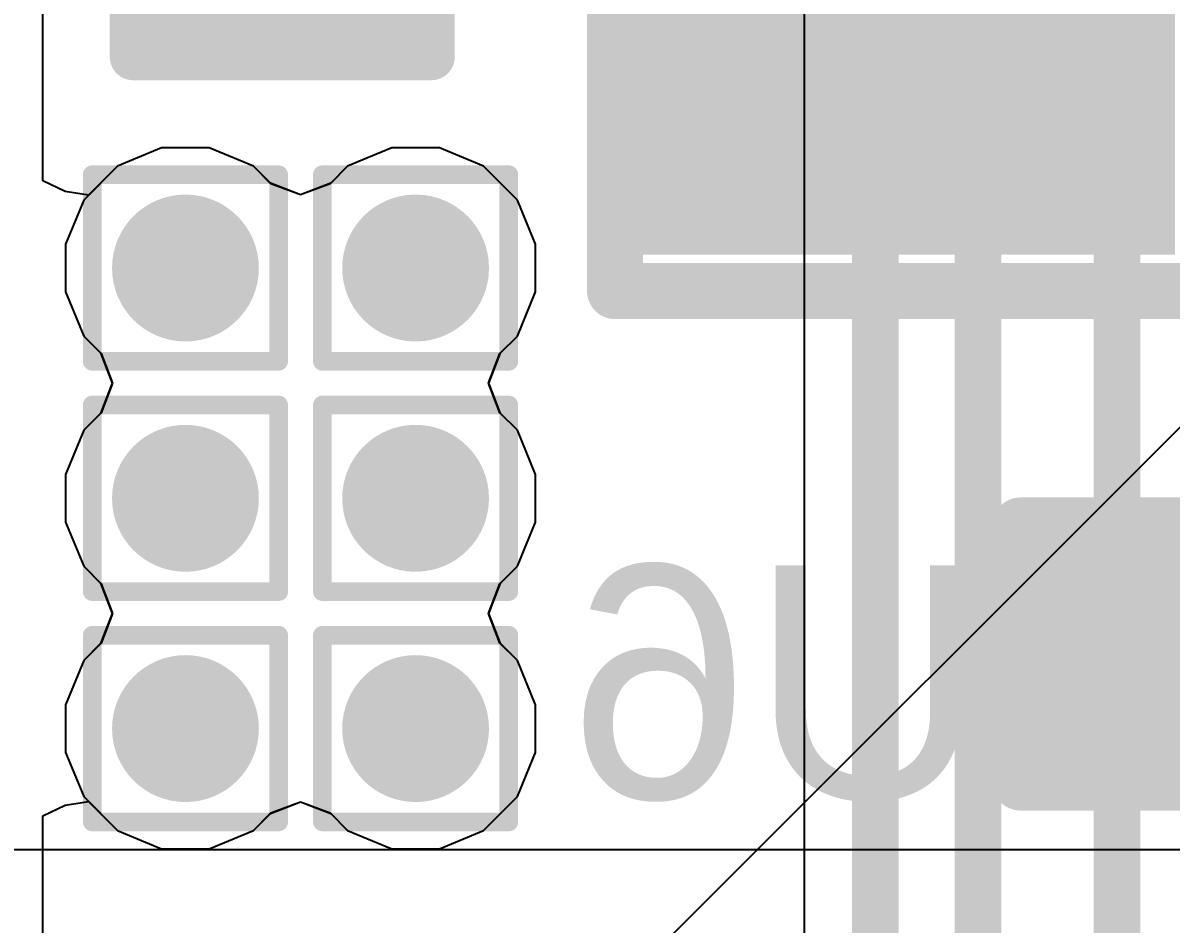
# Model space of a CAD drawing. Header units: inches. Extents: x -12 to 5355, y -7 to 5366.
# Drawn here: x 12.892 to 16.02, y 33.936 to 36.389 of the extents above; entities that cross this region are included whole.
import ezdxf

# ---------------------------------------------------------------- set-up
doc = ezdxf.new("R2010")
doc.units = ezdxf.units.IN
for name, color, linetype in [('BOTTOM LAYER', 5, 'Continuous'), ('Bottom Overlay', 54, 'Continuous'), ('Bottom Solder', 6, 'Continuous'), ('Drill Drawing', 1, 'Continuous'), ('GROUND1', 16, 'Continuous'), ('GROUND2', 156, 'Continuous'), ('POWER', 76, 'Continuous'), ('SIGNAL', 90, 'Continuous'), ('TOP LAYER', 1, 'Continuous'), ('Top Overlay', 2, 'Continuous'), ('Top Paste', 8, 'Continuous'), ('Top Solder', 216, 'Continuous'), ('Via Holes', 16, 'Continuous')]:
    doc.layers.add(name, color=color, linetype=linetype)
doc.styles.add('Arial', font='', dxfattribs={"height": 0.2})
doc.styles.get('Arial').set_extended_font_data('Arial')

# ---------------------------------------------------------------- blocks, each defined once
blk = doc.blocks.new('14_VSON__4_3__B_16')
at = {"layer": 'Bottom Solder'}
blk.add_line((-0.3883, -2.2583), (-5340.3593, -5334.8835), dxfattribs=at)
blk = doc.blocks.new('INDC1005X04L_116')
at = {"layer": 'TOP LAYER'}
for points in [[(-0.8, -0.25), (-0.8, 0.25), (-0.15, 0.25), (-0.15, -0.25)], [(0.15, -0.25), (0.15, 0.25), (0.8, 0.25), (0.8, -0.25)]]:
    blk.add_hatch(color=1, dxfattribs=at).paths.add_polyline_path(points)
at = {"layer": 'Top Paste'}
for points in [[(-0.8, -0.25), (-0.8, 0.25), (-0.15, 0.25), (-0.15, -0.25)], [(0.15, -0.25), (0.15, 0.25), (0.8, 0.25), (0.8, -0.25)]]:
    blk.add_hatch(color=8, dxfattribs=at).paths.add_polyline_path(points)
at = {"layer": 'Top Solder'}
for points in [[(-0.8762, -0.3262), (-0.8762, 0.3262), (-0.0738, 0.3262), (-0.0738, -0.3262)], [(0.0738, -0.3262), (0.0738, 0.3262), (0.8762, 0.3262), (0.8762, -0.3262)]]:
    blk.add_hatch(color=216, dxfattribs=at).paths.add_polyline_path(points)
at = {"layer": 'Top Overlay'}
for points in [[(-0.9001, 0.3499, 0.1524, 0.1524, 0), (-0.2501, 0.3499, 0.1524, 0.1524, 0)], [(-0.9001, -0.3501, 0.1524, 0.1524, 0), (-0.9001, 0.3499, 0.1524, 0.1524, 0)], [(0.2499, 0.3499, 0.1524, 0.1524, 0), (0.8999, 0.3499, 0.1524, 0.1524, 0)], [(0.8999, -0.3501, 0.1524, 0.1524, 0), (0.8999, 0.3499, 0.1524, 0.1524, 0)], [(-0.9001, -0.3501, 0.1524, 0.1524, 0), (-0.2501, -0.3501, 0.1524, 0.1524, 0)], [(0.2499, -0.3501, 0.1524, 0.1524, 0), (0.8999, -0.3501, 0.1524, 0.1524, 0)]]:
    blk.add_lwpolyline(points, format="xyseb", dxfattribs=at)
for points in [[(-0.9382, 0.3499, 0.0762, 0.0762, 1), (-0.862, 0.3499, 0.0762, 0.0762, 1)], [(-0.9382, 0.3499, 0.0762, 0.0762, 1), (-0.862, 0.3499, 0.0762, 0.0762, 1)], [(-0.2882, 0.3499, 0.0762, 0.0762, 1), (-0.212, 0.3499, 0.0762, 0.0762, 1)], [(0.2118, 0.3499, 0.0762, 0.0762, 1), (0.288, 0.3499, 0.0762, 0.0762, 1)], [(0.8618, 0.3499, 0.0762, 0.0762, 1), (0.938, 0.3499, 0.0762, 0.0762, 1)], [(0.8618, 0.3499, 0.0762, 0.0762, 1), (0.938, 0.3499, 0.0762, 0.0762, 1)], [(-0.9382, -0.3501, 0.0762, 0.0762, 1), (-0.862, -0.3501, 0.0762, 0.0762, 1)], [(-0.9382, -0.3501, 0.0762, 0.0762, 1), (-0.862, -0.3501, 0.0762, 0.0762, 1)], [(-0.2882, -0.3501, 0.0762, 0.0762, 1), (-0.212, -0.3501, 0.0762, 0.0762, 1)], [(0.2118, -0.3501, 0.0762, 0.0762, 1), (0.288, -0.3501, 0.0762, 0.0762, 1)], [(0.8618, -0.3501, 0.0762, 0.0762, 1), (0.938, -0.3501, 0.0762, 0.0762, 1)], [(0.8618, -0.3501, 0.0762, 0.0762, 1), (0.938, -0.3501, 0.0762, 0.0762, 1)]]:
    blk.add_lwpolyline(points, format="xyseb", close=True, dxfattribs=at)
blk = doc.blocks.new('CAPC2012X11L_133')
at = {"layer": 'TOP LAYER'}
blk.add_hatch(color=1, dxfattribs=at).paths.add_polyline_path([(-1.3, -0.7), (-1.3, 0.7), (-0.2, 0.7), (-0.2, -0.7)])
at = {"layer": 'Top Paste'}
blk.add_hatch(color=8, dxfattribs=at).paths.add_polyline_path([(-1.3, -0.7), (-1.3, 0.7), (-0.2, 0.7), (-0.2, -0.7)])
at = {"layer": 'Top Solder'}
blk.add_hatch(color=216, dxfattribs=at).paths.add_polyline_path([(-1.3254, -0.7254), (-1.3254, 0.7254), (-0.1746, 0.7254), (-0.1746, -0.7254)])
at = {"layer": 'Top Overlay'}
for points in [[(-1.425, 0.8, 0.1524, 0.1524, 0), (-1.425, -0.8, 0.1524, 0.1524, 0)], [(-1.425, 0.8, 0.1524, 0.1524, 0), (-0.25, 0.8, 0.1524, 0.1524, 0)]]:
    blk.add_lwpolyline(points, format="xyseb", dxfattribs=at)
blk.add_lwpolyline([(-1.4631, 0.8, 0.0762, 0.0762, 1), (-1.3869, 0.8, 0.0762, 0.0762, 1)], format="xyseb", close=True, dxfattribs=at)
blk.add_lwpolyline([(-1.4631, 0.8, 0.0762, 0.0762, 1), (-1.3869, 0.8, 0.0762, 0.0762, 1)], format="xyseb", close=True, dxfattribs=at)
blk = doc.blocks.new('____0402_134')
at = {"layer": 'TOP LAYER'}
for points in [[(-0.6985, -0.3175), (-0.6985, 0.3175), (-0.2413, 0.3175), (-0.2413, -0.3175)], [(0.2413, -0.3175), (0.2413, 0.3175), (0.6985, 0.3175), (0.6985, -0.3175)]]:
    blk.add_hatch(color=1, dxfattribs=at).paths.add_polyline_path(points)
at = {"layer": 'Top Paste'}
for points in [[(-0.6985, -0.3175), (-0.6985, 0.3175), (-0.2413, 0.3175), (-0.2413, -0.3175)], [(0.2413, -0.3175), (0.2413, 0.3175), (0.6985, 0.3175), (0.6985, -0.3175)]]:
    blk.add_hatch(color=8, dxfattribs=at).paths.add_polyline_path(points)
at = {"layer": 'Top Solder'}
for points in [[(-0.7585, -0.3775), (-0.7585, 0.3775), (-0.1813, 0.3775), (-0.1813, -0.3775)], [(0.1813, -0.3775), (0.1813, 0.3775), (0.7585, 0.3775), (0.7585, -0.3775)]]:
    blk.add_hatch(color=216, dxfattribs=at).paths.add_polyline_path(points)
at = {"layer": 'Top Overlay'}
for points in [[(-0.7874, 0.4064, 0.127, 0.127, 0), (-0.7874, -0.4064, 0.127, 0.127, 0)], [(-0.7874, 0.4064, 0.127, 0.127, 0), (-0.2794, 0.4064, 0.127, 0.127, 0)], [(0.2794, 0.4064, 0.127, 0.127, 0), (0.7874, 0.4064, 0.127, 0.127, 0)], [(0.7874, 0.4064, 0.127, 0.127, 0), (0.7874, -0.4064, 0.127, 0.127, 0)], [(-0.7874, -0.4064, 0.127, 0.127, 0), (-0.2794, -0.4064, 0.127, 0.127, 0)], [(0.2794, -0.4064, 0.127, 0.127, 0), (0.7874, -0.4064, 0.127, 0.127, 0)]]:
    blk.add_lwpolyline(points, format="xyseb", dxfattribs=at)
for points in [[(-0.8191, 0.4064, 0.0635, 0.0635, 1), (-0.7556, 0.4064, 0.0635, 0.0635, 1)], [(-0.8191, 0.4064, 0.0635, 0.0635, 1), (-0.7556, 0.4064, 0.0635, 0.0635, 1)], [(-0.3111, 0.4064, 0.0635, 0.0635, 1), (-0.2477, 0.4064, 0.0635, 0.0635, 1)], [(0.2477, 0.4064, 0.0635, 0.0635, 1), (0.3111, 0.4064, 0.0635, 0.0635, 1)], [(0.7556, 0.4064, 0.0635, 0.0635, 1), (0.8191, 0.4064, 0.0635, 0.0635, 1)], [(0.7556, 0.4064, 0.0635, 0.0635, 1), (0.8191, 0.4064, 0.0635, 0.0635, 1)], [(-0.8191, -0.4064, 0.0635, 0.0635, 1), (-0.7556, -0.4064, 0.0635, 0.0635, 1)], [(-0.8191, -0.4064, 0.0635, 0.0635, 1), (-0.7556, -0.4064, 0.0635, 0.0635, 1)], [(-0.3111, -0.4064, 0.0635, 0.0635, 1), (-0.2477, -0.4064, 0.0635, 0.0635, 1)], [(0.2477, -0.4064, 0.0635, 0.0635, 1), (0.3111, -0.4064, 0.0635, 0.0635, 1)], [(0.7556, -0.4064, 0.0635, 0.0635, 1), (0.8191, -0.4064, 0.0635, 0.0635, 1)], [(0.7556, -0.4064, 0.0635, 0.0635, 1), (0.8191, -0.4064, 0.0635, 0.0635, 1)]]:
    blk.add_lwpolyline(points, format="xyseb", close=True, dxfattribs=at)

msp = doc.modelspace()

# ---------------------------------------------------------------- hatches: boundary and pattern name
at = {"layer": 'BOTTOM LAYER'}
h = msp.add_hatch(color=5, dxfattribs=at)
edge = h.paths.add_edge_path()
edge.add_arc((13.335, 35.7218), 0.2, 0, 360)
h = msp.add_hatch(color=5, dxfattribs=at)
edge = h.paths.add_edge_path()
edge.add_arc((13.962, 35.7218), 0.2, 0, 360)
h = msp.add_hatch(color=5, dxfattribs=at)
edge = h.paths.add_edge_path()
edge.add_arc((13.335, 35.0948), 0.2, 0, 360)
h = msp.add_hatch(color=5, dxfattribs=at)
edge = h.paths.add_edge_path()
edge.add_arc((13.962, 35.0948), 0.2, 0, 360)
h = msp.add_hatch(color=5, dxfattribs=at)
edge = h.paths.add_edge_path()
edge.add_arc((13.335, 34.4678), 0.2, 0, 360)
h = msp.add_hatch(color=5, dxfattribs=at)
edge = h.paths.add_edge_path()
edge.add_arc((13.962, 34.4678), 0.2, 0, 360)
at = {"layer": 'GROUND1'}
h = msp.add_hatch(color=16, dxfattribs=at)
edge = h.paths.add_edge_path()
edge.add_arc((13.335, 35.7218), 0.2, 0, 360)
h = msp.add_hatch(color=16, dxfattribs=at)
edge = h.paths.add_edge_path()
edge.add_arc((13.962, 35.7218), 0.2, 0, 360)
h = msp.add_hatch(color=16, dxfattribs=at)
edge = h.paths.add_edge_path()
edge.add_arc((13.335, 35.0948), 0.2, 0, 360)
h = msp.add_hatch(color=16, dxfattribs=at)
edge = h.paths.add_edge_path()
edge.add_arc((13.962, 35.0948), 0.2, 0, 360)
h = msp.add_hatch(color=16, dxfattribs=at)
edge = h.paths.add_edge_path()
edge.add_arc((13.335, 34.4678), 0.2, 0, 360)
h = msp.add_hatch(color=16, dxfattribs=at)
edge = h.paths.add_edge_path()
edge.add_arc((13.962, 34.4678), 0.2, 0, 360)
at = {"layer": 'GROUND2'}
h = msp.add_hatch(color=156, dxfattribs=at)
edge = h.paths.add_edge_path()
edge.add_arc((13.335, 35.7218), 0.2, 0, 360)
h = msp.add_hatch(color=156, dxfattribs=at)
edge = h.paths.add_edge_path()
edge.add_arc((13.962, 35.7218), 0.2, 0, 360)
h = msp.add_hatch(color=156, dxfattribs=at)
edge = h.paths.add_edge_path()
edge.add_arc((13.335, 35.0948), 0.2, 0, 360)
h = msp.add_hatch(color=156, dxfattribs=at)
edge = h.paths.add_edge_path()
edge.add_arc((13.962, 35.0948), 0.2, 0, 360)
h = msp.add_hatch(color=156, dxfattribs=at)
edge = h.paths.add_edge_path()
edge.add_arc((13.335, 34.4678), 0.2, 0, 360)
h = msp.add_hatch(color=156, dxfattribs=at)
edge = h.paths.add_edge_path()
edge.add_arc((13.962, 34.4678), 0.2, 0, 360)
at = {"layer": 'POWER'}
h = msp.add_hatch(color=76, dxfattribs=at)
edge = h.paths.add_edge_path()
edge.add_arc((13.335, 35.7218), 0.2, 0, 360)
h = msp.add_hatch(color=76, dxfattribs=at)
edge = h.paths.add_edge_path()
edge.add_arc((13.962, 35.7218), 0.2, 0, 360)
h = msp.add_hatch(color=76, dxfattribs=at)
edge = h.paths.add_edge_path()
edge.add_arc((13.335, 35.0948), 0.2, 0, 360)
h = msp.add_hatch(color=76, dxfattribs=at)
edge = h.paths.add_edge_path()
edge.add_arc((13.962, 35.0948), 0.2, 0, 360)
h = msp.add_hatch(color=76, dxfattribs=at)
edge = h.paths.add_edge_path()
edge.add_arc((13.335, 34.4678), 0.2, 0, 360)
h = msp.add_hatch(color=76, dxfattribs=at)
edge = h.paths.add_edge_path()
edge.add_arc((13.962, 34.4678), 0.2, 0, 360)
at = {"layer": 'SIGNAL'}
h = msp.add_hatch(color=90, dxfattribs=at)
edge = h.paths.add_edge_path()
edge.add_arc((13.335, 35.7218), 0.2, 0, 360)
h = msp.add_hatch(color=90, dxfattribs=at)
edge = h.paths.add_edge_path()
edge.add_arc((13.962, 35.7218), 0.2, 0, 360)
h = msp.add_hatch(color=90, dxfattribs=at)
edge = h.paths.add_edge_path()
edge.add_arc((13.335, 35.0948), 0.2, 0, 360)
h = msp.add_hatch(color=90, dxfattribs=at)
edge = h.paths.add_edge_path()
edge.add_arc((13.962, 35.0948), 0.2, 0, 360)
h = msp.add_hatch(color=90, dxfattribs=at)
edge = h.paths.add_edge_path()
edge.add_arc((13.335, 34.4678), 0.2, 0, 360)
h = msp.add_hatch(color=90, dxfattribs=at)
edge = h.paths.add_edge_path()
edge.add_arc((13.962, 34.4678), 0.2, 0, 360)
at = {"layer": 'TOP LAYER'}
h = msp.add_hatch(color=1, dxfattribs=at)
edge = h.paths.add_edge_path()
edge.add_arc((13.335, 35.7218), 0.2, 0, 360)
h = msp.add_hatch(color=1, dxfattribs=at)
edge = h.paths.add_edge_path()
edge.add_arc((13.962, 35.7218), 0.2, 0, 360)
h = msp.add_hatch(color=1, dxfattribs=at)
edge = h.paths.add_edge_path()
edge.add_arc((13.335, 35.0948), 0.2, 0, 360)
h = msp.add_hatch(color=1, dxfattribs=at)
edge = h.paths.add_edge_path()
edge.add_arc((13.962, 35.0948), 0.2, 0, 360)
h = msp.add_hatch(color=1, dxfattribs=at)
edge = h.paths.add_edge_path()
edge.add_arc((13.335, 34.4678), 0.2, 0, 360)
h = msp.add_hatch(color=1, dxfattribs=at)
edge = h.paths.add_edge_path()
edge.add_arc((13.962, 34.4678), 0.2, 0, 360)
at = {"layer": 'Via Holes'}
h = msp.add_hatch(color=7, dxfattribs=at)
edge = h.paths.add_edge_path()
edge.add_arc((13.335, 35.7218), 0.1, 0, 360)
h = msp.add_hatch(color=7, dxfattribs=at)
edge = h.paths.add_edge_path()
edge.add_arc((13.962, 35.7218), 0.1, 0, 360)
h = msp.add_hatch(color=7, dxfattribs=at)
edge = h.paths.add_edge_path()
edge.add_arc((13.335, 35.0948), 0.1, 0, 360)
h = msp.add_hatch(color=7, dxfattribs=at)
edge = h.paths.add_edge_path()
edge.add_arc((13.962, 35.0948), 0.1, 0, 360)
h = msp.add_hatch(color=7, dxfattribs=at)
edge = h.paths.add_edge_path()
edge.add_arc((13.335, 34.4678), 0.1, 0, 360)
h = msp.add_hatch(color=7, dxfattribs=at)
edge = h.paths.add_edge_path()
edge.add_arc((13.962, 34.4678), 0.1, 0, 360)

# ---------------------------------------------------------------- linework, layer by layer
at = {"layer": 'BOTTOM LAYER'}
for p, q in [((13.27, 36.0488), (13.1498, 35.999)), ((13.4, 36.0488), (13.27, 36.0488)), ((13.5202, 35.999), (13.4, 36.0488)), ((13.897, 36.0488), (13.7768, 35.999)), ((14.027, 36.0488), (13.897, 36.0488)), ((14.1472, 35.999), (14.027, 36.0488)), ((13.1498, 35.999), (13.0578, 35.907)), ((13.5663, 35.9529), (13.5202, 35.999)), ((13.7768, 35.999), (13.7307, 35.9529)), ((14.2392, 35.907), (14.1472, 35.999)), ((13.6485, 35.9211), (13.5663, 35.9529)), ((13.7307, 35.9529), (13.6485, 35.9211)), ((13.0578, 35.907), (13.008, 35.7868)), ((14.289, 35.7868), (14.2392, 35.907)), ((13.008, 35.7868), (13.008, 35.6568)), ((14.289, 35.6568), (14.289, 35.7868)), ((13.008, 35.6568), (13.0578, 35.5366)), ((14.2392, 35.5366), (14.289, 35.6568)), ((13.0578, 35.5366), (13.1039, 35.4905)), ((14.1931, 35.4905), (14.2392, 35.5366)), ((13.1039, 35.4905), (13.1357, 35.4083)), ((14.1613, 35.4083), (14.1931, 35.4905)), ((13.1357, 35.4083), (13.1039, 35.3261)), ((14.1931, 35.3261), (14.1613, 35.4083)), ((13.1039, 35.3261), (13.0578, 35.28)), ((14.2392, 35.28), (14.1931, 35.3261)), ((13.0578, 35.28), (13.008, 35.1598)), ((14.289, 35.1598), (14.2392, 35.28)), ((13.008, 35.1598), (13.008, 35.0298)), ((14.289, 35.0298), (14.289, 35.1598)), ((13.008, 35.0298), (13.0578, 34.9096)), ((14.2392, 34.9096), (14.289, 35.0298)), ((13.0578, 34.9096), (13.1039, 34.8635)), ((14.1931, 34.8635), (14.2392, 34.9096)), ((13.1039, 34.8635), (13.1357, 34.7813)), ((14.1613, 34.7813), (14.1931, 34.8635)), ((13.1357, 34.7813), (13.1039, 34.6991)), ((14.1931, 34.6991), (14.1613, 34.7813)), ((13.1039, 34.6991), (13.0578, 34.653)), ((14.2392, 34.653), (14.1931, 34.6991)), ((13.0578, 34.653), (13.008, 34.5328)), ((14.289, 34.5328), (14.2392, 34.653)), ((13.008, 34.5328), (13.008, 34.4028)), ((14.289, 34.4028), (14.289, 34.5328)), ((13.008, 34.4028), (13.0578, 34.2826)), ((14.2392, 34.2826), (14.289, 34.4028)), ((13.0578, 34.2826), (13.1498, 34.1906)), ((14.1472, 34.1906), (14.2392, 34.2826)), ((13.5663, 34.2367), (13.6485, 34.2685)), ((13.6485, 34.2685), (13.7307, 34.2367)), ((13.5202, 34.1906), (13.5663, 34.2367)), ((13.7307, 34.2367), (13.7768, 34.1906)), ((13.1498, 34.1906), (13.27, 34.1408)), ((13.4, 34.1408), (13.5202, 34.1906)), ((13.7768, 34.1906), (13.897, 34.1408)), ((14.027, 34.1408), (14.1472, 34.1906)), ((13.27, 34.1408), (13.4, 34.1408)), ((13.897, 34.1408), (14.027, 34.1408))]:
    msp.add_line(p, q, dxfattribs=at)
at = {"layer": 'Drill Drawing'}
for points in [[(13.081, 35.9758, 0.0508, 0.0508, 0), (13.589, 35.9758, 0.0508, 0.0508, 0)], [(13.081, 35.4678, 0.0508, 0.0508, 0), (13.081, 35.9758, 0.0508, 0.0508, 0)], [(13.589, 35.4678, 0.0508, 0.0508, 0), (13.589, 35.9758, 0.0508, 0.0508, 0)], [(13.708, 35.9758, 0.0508, 0.0508, 0), (14.216, 35.9758, 0.0508, 0.0508, 0)], [(13.708, 35.4678, 0.0508, 0.0508, 0), (13.708, 35.9758, 0.0508, 0.0508, 0)], [(14.216, 35.4678, 0.0508, 0.0508, 0), (14.216, 35.9758, 0.0508, 0.0508, 0)], [(13.081, 35.4678, 0.0508, 0.0508, 0), (13.589, 35.4678, 0.0508, 0.0508, 0)], [(13.708, 35.4678, 0.0508, 0.0508, 0), (14.216, 35.4678, 0.0508, 0.0508, 0)], [(13.081, 35.3488, 0.0508, 0.0508, 0), (13.589, 35.3488, 0.0508, 0.0508, 0)], [(13.081, 34.8408, 0.0508, 0.0508, 0), (13.081, 35.3488, 0.0508, 0.0508, 0)], [(13.589, 34.8408, 0.0508, 0.0508, 0), (13.589, 35.3488, 0.0508, 0.0508, 0)], [(13.708, 35.3488, 0.0508, 0.0508, 0), (14.216, 35.3488, 0.0508, 0.0508, 0)], [(13.708, 34.8408, 0.0508, 0.0508, 0), (13.708, 35.3488, 0.0508, 0.0508, 0)], [(14.216, 34.8408, 0.0508, 0.0508, 0), (14.216, 35.3488, 0.0508, 0.0508, 0)], [(13.081, 34.8408, 0.0508, 0.0508, 0), (13.589, 34.8408, 0.0508, 0.0508, 0)], [(13.708, 34.8408, 0.0508, 0.0508, 0), (14.216, 34.8408, 0.0508, 0.0508, 0)], [(13.081, 34.7218, 0.0508, 0.0508, 0), (13.589, 34.7218, 0.0508, 0.0508, 0)], [(13.081, 34.2138, 0.0508, 0.0508, 0), (13.081, 34.7218, 0.0508, 0.0508, 0)], [(13.589, 34.2138, 0.0508, 0.0508, 0), (13.589, 34.7218, 0.0508, 0.0508, 0)], [(13.708, 34.7218, 0.0508, 0.0508, 0), (14.216, 34.7218, 0.0508, 0.0508, 0)], [(13.708, 34.2138, 0.0508, 0.0508, 0), (13.708, 34.7218, 0.0508, 0.0508, 0)], [(14.216, 34.2138, 0.0508, 0.0508, 0), (14.216, 34.7218, 0.0508, 0.0508, 0)], [(13.081, 34.2138, 0.0508, 0.0508, 0), (13.589, 34.2138, 0.0508, 0.0508, 0)], [(13.708, 34.2138, 0.0508, 0.0508, 0), (14.216, 34.2138, 0.0508, 0.0508, 0)]]:
    msp.add_lwpolyline(points, format="xyseb", dxfattribs=at)
for points in [[(13.0683, 35.9758, 0.0254, 0.0254, 1), (13.0937, 35.9758, 0.0254, 0.0254, 1)], [(13.0683, 35.9758, 0.0254, 0.0254, 1), (13.0937, 35.9758, 0.0254, 0.0254, 1)], [(13.5763, 35.9758, 0.0254, 0.0254, 1), (13.6017, 35.9758, 0.0254, 0.0254, 1)], [(13.5763, 35.9758, 0.0254, 0.0254, 1), (13.6017, 35.9758, 0.0254, 0.0254, 1)], [(13.6953, 35.9758, 0.0254, 0.0254, 1), (13.7207, 35.9758, 0.0254, 0.0254, 1)], [(13.6953, 35.9758, 0.0254, 0.0254, 1), (13.7207, 35.9758, 0.0254, 0.0254, 1)], [(14.2033, 35.9758, 0.0254, 0.0254, 1), (14.2287, 35.9758, 0.0254, 0.0254, 1)], [(14.2033, 35.9758, 0.0254, 0.0254, 1), (14.2287, 35.9758, 0.0254, 0.0254, 1)], [(13.0683, 35.4678, 0.0254, 0.0254, 1), (13.0937, 35.4678, 0.0254, 0.0254, 1)], [(13.0683, 35.4678, 0.0254, 0.0254, 1), (13.0937, 35.4678, 0.0254, 0.0254, 1)], [(13.5763, 35.4678, 0.0254, 0.0254, 1), (13.6017, 35.4678, 0.0254, 0.0254, 1)], [(13.5763, 35.4678, 0.0254, 0.0254, 1), (13.6017, 35.4678, 0.0254, 0.0254, 1)], [(13.6953, 35.4678, 0.0254, 0.0254, 1), (13.7207, 35.4678, 0.0254, 0.0254, 1)], [(13.6953, 35.4678, 0.0254, 0.0254, 1), (13.7207, 35.4678, 0.0254, 0.0254, 1)], [(14.2033, 35.4678, 0.0254, 0.0254, 1), (14.2287, 35.4678, 0.0254, 0.0254, 1)], [(14.2033, 35.4678, 0.0254, 0.0254, 1), (14.2287, 35.4678, 0.0254, 0.0254, 1)], [(13.0683, 35.3488, 0.0254, 0.0254, 1), (13.0937, 35.3488, 0.0254, 0.0254, 1)], [(13.0683, 35.3488, 0.0254, 0.0254, 1), (13.0937, 35.3488, 0.0254, 0.0254, 1)], [(13.5763, 35.3488, 0.0254, 0.0254, 1), (13.6017, 35.3488, 0.0254, 0.0254, 1)], [(13.5763, 35.3488, 0.0254, 0.0254, 1), (13.6017, 35.3488, 0.0254, 0.0254, 1)], [(13.6953, 35.3488, 0.0254, 0.0254, 1), (13.7207, 35.3488, 0.0254, 0.0254, 1)], [(13.6953, 35.3488, 0.0254, 0.0254, 1), (13.7207, 35.3488, 0.0254, 0.0254, 1)], [(14.2033, 35.3488, 0.0254, 0.0254, 1), (14.2287, 35.3488, 0.0254, 0.0254, 1)], [(14.2033, 35.3488, 0.0254, 0.0254, 1), (14.2287, 35.3488, 0.0254, 0.0254, 1)], [(13.0683, 34.8408, 0.0254, 0.0254, 1), (13.0937, 34.8408, 0.0254, 0.0254, 1)], [(13.0683, 34.8408, 0.0254, 0.0254, 1), (13.0937, 34.8408, 0.0254, 0.0254, 1)], [(13.5763, 34.8408, 0.0254, 0.0254, 1), (13.6017, 34.8408, 0.0254, 0.0254, 1)], [(13.5763, 34.8408, 0.0254, 0.0254, 1), (13.6017, 34.8408, 0.0254, 0.0254, 1)], [(13.6953, 34.8408, 0.0254, 0.0254, 1), (13.7207, 34.8408, 0.0254, 0.0254, 1)], [(13.6953, 34.8408, 0.0254, 0.0254, 1), (13.7207, 34.8408, 0.0254, 0.0254, 1)], [(14.2033, 34.8408, 0.0254, 0.0254, 1), (14.2287, 34.8408, 0.0254, 0.0254, 1)], [(14.2033, 34.8408, 0.0254, 0.0254, 1), (14.2287, 34.8408, 0.0254, 0.0254, 1)], [(13.0683, 34.7218, 0.0254, 0.0254, 1), (13.0937, 34.7218, 0.0254, 0.0254, 1)], [(13.0683, 34.7218, 0.0254, 0.0254, 1), (13.0937, 34.7218, 0.0254, 0.0254, 1)], [(13.5763, 34.7218, 0.0254, 0.0254, 1), (13.6017, 34.7218, 0.0254, 0.0254, 1)], [(13.5763, 34.7218, 0.0254, 0.0254, 1), (13.6017, 34.7218, 0.0254, 0.0254, 1)], [(13.6953, 34.7218, 0.0254, 0.0254, 1), (13.7207, 34.7218, 0.0254, 0.0254, 1)], [(13.6953, 34.7218, 0.0254, 0.0254, 1), (13.7207, 34.7218, 0.0254, 0.0254, 1)], [(14.2033, 34.7218, 0.0254, 0.0254, 1), (14.2287, 34.7218, 0.0254, 0.0254, 1)], [(14.2033, 34.7218, 0.0254, 0.0254, 1), (14.2287, 34.7218, 0.0254, 0.0254, 1)], [(13.0683, 34.2138, 0.0254, 0.0254, 1), (13.0937, 34.2138, 0.0254, 0.0254, 1)], [(13.0683, 34.2138, 0.0254, 0.0254, 1), (13.0937, 34.2138, 0.0254, 0.0254, 1)], [(13.5763, 34.2138, 0.0254, 0.0254, 1), (13.6017, 34.2138, 0.0254, 0.0254, 1)], [(13.5763, 34.2138, 0.0254, 0.0254, 1), (13.6017, 34.2138, 0.0254, 0.0254, 1)], [(13.6953, 34.2138, 0.0254, 0.0254, 1), (13.7207, 34.2138, 0.0254, 0.0254, 1)], [(13.6953, 34.2138, 0.0254, 0.0254, 1), (13.7207, 34.2138, 0.0254, 0.0254, 1)], [(14.2033, 34.2138, 0.0254, 0.0254, 1), (14.2287, 34.2138, 0.0254, 0.0254, 1)], [(14.2033, 34.2138, 0.0254, 0.0254, 1), (14.2287, 34.2138, 0.0254, 0.0254, 1)]]:
    msp.add_lwpolyline(points, format="xyseb", close=True, dxfattribs=at)
at = {"layer": 'GROUND1'}
for p, q in [((13.27, 36.0488), (13.1498, 35.999)), ((13.4, 36.0488), (13.27, 36.0488)), ((13.5202, 35.999), (13.4, 36.0488)), ((13.897, 36.0488), (13.7768, 35.999)), ((14.027, 36.0488), (13.897, 36.0488)), ((14.1472, 35.999), (14.027, 36.0488)), ((13.1498, 35.999), (13.0578, 35.907)), ((13.5663, 35.9529), (13.5202, 35.999)), ((13.7768, 35.999), (13.7307, 35.9529)), ((14.2392, 35.907), (14.1472, 35.999)), ((13.6485, 35.9211), (13.5663, 35.9529)), ((13.7307, 35.9529), (13.6485, 35.9211)), ((13.0578, 35.907), (13.008, 35.7868)), ((14.289, 35.7868), (14.2392, 35.907)), ((13.008, 35.7868), (13.008, 35.6568)), ((14.289, 35.6568), (14.289, 35.7868)), ((13.008, 35.6568), (13.0578, 35.5366)), ((14.2392, 35.5366), (14.289, 35.6568)), ((13.0578, 35.5366), (13.1039, 35.4905)), ((14.1931, 35.4905), (14.2392, 35.5366)), ((13.1039, 35.4905), (13.1357, 35.4083)), ((14.1613, 35.4083), (14.1931, 35.4905)), ((13.1357, 35.4083), (13.1039, 35.3261)), ((14.1931, 35.3261), (14.1613, 35.4083)), ((13.1039, 35.3261), (13.0578, 35.28)), ((14.2392, 35.28), (14.1931, 35.3261)), ((13.0578, 35.28), (13.008, 35.1598)), ((14.289, 35.1598), (14.2392, 35.28)), ((13.008, 35.1598), (13.008, 35.0298)), ((14.289, 35.0298), (14.289, 35.1598)), ((13.008, 35.0298), (13.0578, 34.9096)), ((14.2392, 34.9096), (14.289, 35.0298)), ((13.0578, 34.9096), (13.1039, 34.8635)), ((14.1931, 34.8635), (14.2392, 34.9096)), ((13.1039, 34.8635), (13.1357, 34.7813)), ((14.1613, 34.7813), (14.1931, 34.8635)), ((13.1357, 34.7813), (13.1039, 34.6991)), ((14.1931, 34.6991), (14.1613, 34.7813)), ((13.1039, 34.6991), (13.0578, 34.653)), ((14.2392, 34.653), (14.1931, 34.6991)), ((13.0578, 34.653), (13.008, 34.5328)), ((14.289, 34.5328), (14.2392, 34.653)), ((13.008, 34.5328), (13.008, 34.4028)), ((14.289, 34.4028), (14.289, 34.5328)), ((13.008, 34.4028), (13.0578, 34.2826)), ((14.2392, 34.2826), (14.289, 34.4028)), ((13.0578, 34.2826), (13.1498, 34.1906)), ((14.1472, 34.1906), (14.2392, 34.2826)), ((13.5663, 34.2367), (13.6485, 34.2685)), ((13.6485, 34.2685), (13.7307, 34.2367)), ((13.5202, 34.1906), (13.5663, 34.2367)), ((13.7307, 34.2367), (13.7768, 34.1906)), ((13.1498, 34.1906), (13.27, 34.1408)), ((13.4, 34.1408), (13.5202, 34.1906)), ((13.7768, 34.1906), (13.897, 34.1408)), ((14.027, 34.1408), (14.1472, 34.1906)), ((13.27, 34.1408), (13.4, 34.1408)), ((13.897, 34.1408), (14.027, 34.1408))]:
    msp.add_line(p, q, dxfattribs=at)
at = {"layer": 'GROUND2'}
for p, q in [((13.27, 36.0488), (13.1498, 35.999)), ((13.4, 36.0488), (13.27, 36.0488)), ((13.5202, 35.999), (13.4, 36.0488)), ((13.897, 36.0488), (13.7768, 35.999)), ((14.027, 36.0488), (13.897, 36.0488)), ((14.1472, 35.999), (14.027, 36.0488)), ((13.1498, 35.999), (13.0578, 35.907)), ((13.5679, 35.9514), (13.5202, 35.999)), ((13.7768, 35.999), (13.7291, 35.9514)), ((14.2392, 35.907), (14.1472, 35.999)), ((13.6485, 35.9208), (13.5679, 35.9514)), ((13.7291, 35.9514), (13.6485, 35.9208)), ((13.0578, 35.907), (13.008, 35.7868)), ((14.289, 35.7868), (14.2392, 35.907)), ((13.008, 35.7868), (13.008, 35.6568)), ((14.289, 35.6568), (14.289, 35.7868)), ((13.008, 35.6568), (13.0578, 35.5366)), ((14.2392, 35.5366), (14.289, 35.6568)), ((13.0578, 35.5366), (13.1054, 35.4889)), ((14.1916, 35.4889), (14.2392, 35.5366)), ((13.1054, 35.4889), (13.136, 35.4083)), ((14.161, 35.4083), (14.1916, 35.4889)), ((13.136, 35.4083), (13.1054, 35.3277)), ((14.1916, 35.3277), (14.161, 35.4083)), ((13.1054, 35.3277), (13.0578, 35.28)), ((14.2392, 35.28), (14.1916, 35.3277)), ((13.0578, 35.28), (13.008, 35.1598)), ((14.289, 35.1598), (14.2392, 35.28)), ((13.008, 35.1598), (13.008, 35.0298)), ((14.289, 35.0298), (14.289, 35.1598)), ((13.008, 35.0298), (13.0578, 34.9096)), ((14.2392, 34.9096), (14.289, 35.0298)), ((13.0578, 34.9096), (13.1054, 34.8619)), ((14.1916, 34.8619), (14.2392, 34.9096)), ((13.1054, 34.8619), (13.136, 34.7813)), ((14.161, 34.7813), (14.1916, 34.8619)), ((13.136, 34.7813), (13.1054, 34.7007)), ((14.1916, 34.7007), (14.161, 34.7813)), ((13.1054, 34.7007), (13.0578, 34.653)), ((14.2392, 34.653), (14.1916, 34.7007)), ((13.0578, 34.653), (13.008, 34.5328)), ((14.289, 34.5328), (14.2392, 34.653)), ((13.008, 34.5328), (13.008, 34.4028)), ((14.289, 34.4028), (14.289, 34.5328)), ((13.008, 34.4028), (13.0578, 34.2826)), ((14.2392, 34.2826), (14.289, 34.4028)), ((13.0578, 34.2826), (13.1498, 34.1906)), ((14.1472, 34.1906), (14.2392, 34.2826)), ((13.5679, 34.2382), (13.6485, 34.2688)), ((13.6485, 34.2688), (13.7291, 34.2382)), ((13.5202, 34.1906), (13.5679, 34.2382)), ((13.7291, 34.2382), (13.7768, 34.1906)), ((13.1498, 34.1906), (13.27, 34.1408)), ((13.4, 34.1408), (13.5202, 34.1906)), ((13.7768, 34.1906), (13.897, 34.1408)), ((14.027, 34.1408), (14.1472, 34.1906)), ((13.27, 34.1408), (13.4, 34.1408)), ((13.897, 34.1408), (14.027, 34.1408))]:
    msp.add_line(p, q, dxfattribs=at)
at = {"layer": 'SIGNAL'}
for p, q in [((12.9463, 35.9589), (12.9463, 44.5092)), ((15.0204, 39.3343), (15.0204, 33.0326)), ((13.27, 36.0488), (13.1498, 35.999)), ((13.4, 36.0488), (13.27, 36.0488)), ((13.5202, 35.999), (13.4, 36.0488)), ((13.897, 36.0488), (13.7768, 35.999)), ((14.027, 36.0488), (13.897, 36.0488)), ((14.1472, 35.999), (14.027, 36.0488)), ((13.1498, 35.999), (13.0713, 35.9206)), ((13.5679, 35.9514), (13.5202, 35.999)), ((13.7768, 35.999), (13.7291, 35.9514)), ((14.2392, 35.907), (14.1472, 35.999)), ((13.0077, 35.9304), (12.9463, 35.9589)), ((13.6485, 35.9208), (13.5679, 35.9514)), ((13.7291, 35.9514), (13.6485, 35.9208)), ((13.0713, 35.9206), (13.0077, 35.9304)), ((14.289, 35.7868), (14.2392, 35.907)), ((14.289, 35.6568), (14.289, 35.7868)), ((14.2392, 35.5366), (14.289, 35.6568)), ((14.1916, 35.4889), (14.2392, 35.5366)), ((14.161, 35.4083), (14.1916, 35.4889)), ((14.1916, 35.3277), (14.161, 35.4083)), ((14.2392, 35.28), (14.1916, 35.3277)), ((14.289, 35.1598), (14.2392, 35.28)), ((14.289, 35.0298), (14.289, 35.1598)), ((14.2392, 34.9096), (14.289, 35.0298)), ((14.1916, 34.8619), (14.2392, 34.9096)), ((14.161, 34.7813), (14.1916, 34.8619)), ((14.1916, 34.7007), (14.161, 34.7813)), ((14.2392, 34.653), (14.1916, 34.7007)), ((14.289, 34.5328), (14.2392, 34.653)), ((14.289, 34.4028), (14.289, 34.5328)), ((14.2392, 34.2826), (14.289, 34.4028)), ((14.1472, 34.1906), (14.2392, 34.2826)), ((12.9463, 34.2307), (13.0077, 34.2592)), ((13.0077, 34.2592), (13.0713, 34.269)), ((13.0713, 34.269), (13.1498, 34.1906)), ((13.5679, 34.2382), (13.6485, 34.2688)), ((13.6485, 34.2688), (13.7291, 34.2382)), ((12.9463, 10.0248), (12.9463, 34.2307)), ((13.5202, 34.1906), (13.5679, 34.2382)), ((13.7291, 34.2382), (13.7768, 34.1906)), ((13.1498, 34.1906), (13.27, 34.1408)), ((13.4, 34.1408), (13.5202, 34.1906)), ((13.7768, 34.1906), (13.897, 34.1408)), ((14.027, 34.1408), (14.1472, 34.1906)), ((13.27, 34.1408), (13.4, 34.1408)), ((13.897, 34.1408), (14.027, 34.1408))]:
    msp.add_line(p, q, dxfattribs=at)
for points in [[(15.2146, 24.892, 0.127, 0.127, 0), (15.2146, 39.3343, 0.127, 0.127, 0)], [(15.494, 24.765, 0.127, 0.127, 0), (15.494, 38.8366, 0.127, 0.127, 0)], [(15.8729, 24.7284, 0.127, 0.127, 0), (15.8729, 38.1233, 0.127, 0.127, 0)]]:
    msp.add_lwpolyline(points, format="xyseb", dxfattribs=at)
at = {"layer": 'TOP LAYER'}
msp.add_line((16.0782, 34.1376), (11.7856, 34.1376), dxfattribs=at)

# ---------------------------------------------------------------- block references
for name, p, rotation in [('14_VSON__4_3__B_16', (14.224, 31.6), 180), ('CAPC2012X11L_133', (15.3053, 37.084), 90), ('____0402_134', (13.5987, 37.084), 90)]:
    msp.add_blockref(name, p, dxfattribs=dict(rotation=rotation))
msp.add_blockref('INDC1005X04L_116', (16.51, 34.671))

# ---------------------------------------------------------------- texts
at = {"layer": 'Bottom Overlay', "style": 'Arial', "text_generation_flag": 2}
msp.add_text('U6', height=0.635, dxfattribs=at).set_placement((15.515, 34.2774))

doc.saveas('drawing.dxf')
